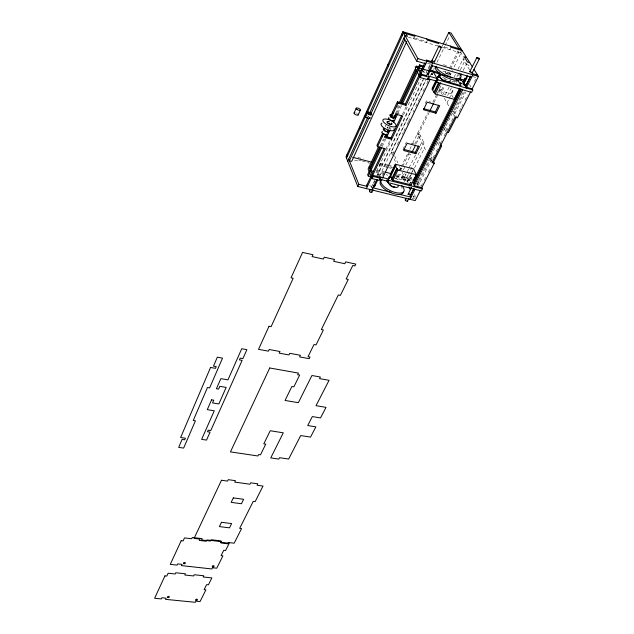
<?xml version="1.0" encoding="UTF-8"?>
<svg xmlns="http://www.w3.org/2000/svg" width="634" height="634" viewBox="0 0 634 634"><rect width="100%" height="100%" fill="white"/><g stroke="black" fill="none" stroke-linecap="round" stroke-linejoin="round"><path stroke-width="0.48" stroke-dasharray="3.17 2.38" d="M414.612 37.16L413.859 38.793L413.186 37.612L425.644 41.376L426.333 42.557L427.482 40.124M385.187 126.816L385.971 125.144M387.231 128.44L388.071 126.649M396.9 107.899L398.168 105.22M380.257 145.852L383.633 138.703M395.442 113.676L399.658 104.737M381.177 146.074L384.561 138.917M389.213 129.082L390.053 127.291M396.821 112.979L400.197 105.823M382.207 146.525L386.019 138.466M390.259 129.51L391.107 127.719M397.89 113.399L401.702 105.339M385.821 149.299L390.068 140.376M402.384 114.508L406.212 106.48M424.32 70.414L423.552 72.062L426.206 72.839M376.636 171.18L391.543 139.932M403.47 114.928L420.5 79.21M371.183 187.601L374.591 180.484M376.802 175.872L422.688 79.947M426.088 72.831L430.771 63.043M373.688 183.432L374.908 180.88M423.861 78.624L377.587 175.285L380.265 175.951M428.322 69.304L431.152 63.384M379.481 176.292L425.588 80.272M392.422 155.14L391.186 152.445L425.786 80.415M442.017 46.615L442.873 44.84M382.484 175.515L383.76 172.868M386.32 167.558L388.452 163.128M392.708 154.284L394.839 149.862M397.399 144.552L399.531 140.13M402.321 134.345L403.176 132.569M403.795 131.278L405.926 126.855M407.028 124.573L408.312 121.91M408.478 121.546L410.61 117.124M413.019 112.139L413.875 110.364M415.73 106.512L417.861 102.082M418.155 101.48L420.841 95.892M422.973 91.47L424.677 87.928M426.809 83.506L428.093 80.851M430.565 75.723L432.84 70.913M433.561 69.502L434.417 67.727M436.984 62.394L444.688 46.409M445.116 45.521L449.395 36.637M451.059 47.257L449.894 49.658L449.165 48.469L442.564 46.48M402.986 149.164L404.928 145.17M405.316 144.37L406.481 141.968M425.24 103.413L426.46 100.901L430.946 102.161M399.753 169.73L400.434 168.351L402.622 168.913L403.224 170.205L410.872 154.688L408.661 154.11L408.05 152.826L401.274 166.623M409.754 149.347L412.314 144.132M412.742 143.26L427.696 112.765M432.832 102.304L436.683 94.45M437.111 93.578L441.359 84.924M446.835 73.75L447.683 72.03M449.371 68.591L459.111 48.731M399.166 169.175L401.029 169.65L402.297 167.059M402.725 166.195L408.661 154.11M429.218 112.266L418.068 134.963L420.294 135.565L416.015 144.251M433.933 102.668L439.941 90.448L442.207 91.098L444.751 85.939M450.512 68.924L458.683 52.305L457.938 51.116L460.244 51.814L463.391 56.838M414.953 143.847L419.653 134.297L417.434 133.695L426.183 151.082M444.363 94.886L441.518 89.87L443.626 85.582M448.698 75.28L449.966 72.704M449.831 75.628L451.107 73.053M454.095 66.974L462.162 50.609M397.883 174.112L402.582 175.301L401.52 177.449L402.154 178.828L403.2 176.664M404.579 181.72L403.462 179.287L408.7 168.723M409.136 167.844L415.674 154.648M420.033 145.852L421.776 142.333L424.027 142.935L408.732 173.692M445.282 94.918L449.237 86.937M454.071 77.19L455.83 73.647M458.025 69.209L463.779 57.607M408.296 174.572L405.673 179.842L403.462 179.287M447.572 95.568L451.535 87.603M456.821 76.976L458.144 74.321M460.339 69.898L465.182 60.159M408.161 182.854L407.385 181.173L413.511 168.882M453.239 97.739L450.956 93.8L453.508 88.681M456.559 82.563L457.764 80.146M407.543 181.998L412.782 171.497M414.525 168.002L424.566 147.88M446.994 102.938L448.745 99.435M449.181 98.563L453.992 88.926M463.169 70.532L467.432 61.981M410.895 177.409L409.833 179.541L410.475 180.928L411.529 178.764L410.895 177.409L412.631 177.845M409.604 184.122L410.674 181.982M409.643 184.074L410.356 182.647M431.025 155.473L452.573 112.812L454.903 113.462L465.633 92.287M418.464 180.516L429.868 157.953M453.992 110.197L463.787 90.82M417.148 185.318L431.31 157.335L429.028 156.741M464.421 91.882L454.158 112.163L451.836 111.513M434.385 155.132L431.294 161.242L429.543 157.763M436.16 151.645L438.371 147.286M440.139 143.791L442.35 139.432M444.125 135.938L446.336 131.579M446.542 131.175L448.721 126.879M448.991 126.34L454.301 115.871L452.399 112.503M421.158 186.261L422.49 183.646M424.265 180.159L426.484 175.792M428.259 172.305L430.478 167.947M459.27 111.354L462.772 104.459M464.968 100.148L467.599 94.981M474.525 81.35L475.595 79.25M369.551 185.714L371.365 186.166M413.011 196.445L415.65 197.095M411.941 198.553L413.701 198.989M376.168 171.045L383.689 172.947M395.885 176.022L412.425 180.199M416.942 182.338L419.653 183.02L421.182 186.23M375.803 172.171L384.291 174.326M386.003 174.738L387.881 175.214M396.337 177.346L411.371 181.134M393.651 177.718L407.385 181.173M415.215 183.107L417.925 183.789L416.744 181.292M416.768 184.7L418.575 185.16L431.992 158.682L429.701 158.088M376.85 170.023L385.337 172.163M396.615 175L413.265 179.208M404.5 177.195L406.711 177.758L404.777 173.565M396.036 175.895L408.454 179.034L410.396 183.226M416.292 180.967L419.003 181.657M357.845 157.47L363.314 158.872M387.588 165.07L380.408 163.231L380.979 164.531L379.972 166.631L379.409 165.331L386.582 167.154M388.483 165.3L392.074 166.219L391.059 168.295L387.477 167.384M379.187 164.079L386.368 165.91M389.965 166.829L392.66 167.511M358.693 160.053L361.42 160.751M362.331 160.981L368.703 162.605L369.257 163.905M354.533 160.164L357.402 160.893L356.871 159.594M391.186 152.445L393.334 153M408.05 152.826L409.516 153.206M411.228 143.229L415.024 144.235M399.317 113.985L394.974 112.797L395.616 114.128M454.301 115.871L456.639 116.521L453.294 110.625M438.72 90.297L450.956 93.8M441.518 89.87L439.251 89.22L442.548 95.068M430.629 74.123L432.396 74.638L433.569 72.197L432.38 74.614L431.667 73.346M442.627 77.594L446.352 78.679M453.627 80.811L457.098 81.818M444.268 78.988L448.056 80.09M451.836 81.184L455.616 82.285M427.49 63.234L430.763 64.192M472.718 76.548L476.419 77.633M466.228 64.399L468.566 65.096L470.135 67.608M464.54 59.667L462.986 59.208L469.968 70.406M408.415 37.152L437.611 45.957L436.905 44.768M442.334 47.376L460.989 53.002M469.532 84.591L470.904 86.834M451.654 69.264L452.375 70.469M444.402 98.341L449.181 106.813M422.838 70.778L423.544 72.038M445.361 127.03L447.984 131.864M444.355 128.813L446.106 132.03M438.95 141.382L440.226 143.823M437.5 142.388L439.204 145.646M419.653 134.297L424.027 142.935M430.946 156.622L432.269 159.229M414.47 194.535L415.254 196.239M394.578 155.702L397.883 162.89M399.539 166.488L401.029 169.65M402.202 172.282L406.798 182.275M413.003 195.779L414.581 199.203M402.582 175.301L403.216 176.688M394.071 158.738L396.123 163.231M355.817 112.86A2.282 0.888 24.6 0 1 356.562 113.145M367.672 115.903A2.734 1.054 24.8 0 1 368.901 116.537M367.665 116.093A2.274 0.88 24.8 0 1 368.497 116.498M389.189 121.696A2.71 1.038 25.2 0 1 389.894 121.982M389.086 121.855A2.259 0.864 25.2 0 1 389.68 122.077M389.712 127.577A2.251 0.872 25.2 0 1 387.065 127.505A2.251 0.872 25.2 0 1 385.932 125.619M372.594 184.676A1.3 0.555 25.5 0 1 373.228 184.557M371.659 187.363A1.292 0.555 25.5 0 1 371.675 186.753M426.04 72.926A1.387 0.468 25.4 0 1 426.325 72.807M401.409 187.482A12.743 5.405 25.8 0 1 402.043 188.235M395.545 178.376A5.532 2.314 25.8 0 1 399.024 180.714M458.437 74.891A13.639 4.525 25.7 0 1 459.531 76.27M443.412 64.723A13.647 4.509 25.7 0 1 447.057 65.841M445.433 73.179A2.758 0.919 25.7 0 1 449.411 75.319M447.121 73.663A2.766 0.919 25.7 0 1 445.884 71.531A2.766 0.919 25.7 0 1 450.085 73.504A2.766 0.919 25.7 0 1 447.873 74.02M442.873 71.531A5.888 1.965 25.7 0 1 448.04 72.95A5.888 1.965 25.7 0 1 452.137 76.12M378.213 174.342A1.308 0.547 25.5 0 0 380.202 174.794A1.308 0.547 25.5 0 0 378.68 173.51A1.308 0.547 25.5 0 0 378.213 174.342"/><path stroke-width="0.95" d="M354.065 113.003L356.197 108.232M358.242 114.857L360.389 110.086M461.417 49.428L402.852 31.7L345.998 156.828L357.79 186.491L415.222 200.598L420.485 190.263M346.521 158.128L403.509 32.881L414.985 36.344L414.311 35.171M347.733 161.179L367.522 117.837M369.567 113.359L405.055 35.639L407.464 36.368L405.911 33.602M368.695 118.637L349.405 160.798L351.696 161.377L406.806 41.321M370.747 114.152L404.809 39.696M382.682 133.156L376.937 145.376L377.539 146.739L385.329 148.768L366.381 188.599M419.716 76.484L420.31 77.562L427.815 79.725L429.004 77.261L421.483 75.081L420.897 74.012L426.611 75.668L432.697 62.972L431.96 61.696L426.23 60L426.951 61.276L405.99 105.347L405.316 104.024L397.399 101.828L390.71 116.07L391.344 117.401L393.762 118.059L395.616 114.128L402.701 116.062L391.622 139.306L384.608 137.451L386.058 134.376M357.79 186.491L358.812 184.32L348.708 159.047M425.763 63.78L416.696 61.118L417.877 58.597L402.852 31.7M377.539 146.739L383.657 133.742M391.344 117.401L398.057 103.144L397.399 101.828M378.395 147.191L368.108 169.016L369.162 171.513M399.008 103.437L416.57 66.158L419.359 66.974M379.837 146.747L369.709 168.192L371.492 168.644M400.498 102.946L416.102 69.883M380.757 146.969L367.672 174.659L368.243 176.03L370.961 176.712M385.829 136.239L386.677 134.448M387.517 132.657L388.785 129.97M394.705 117.448L396.393 113.874M401.465 103.136L419.526 64.914L424.265 66.301M368.243 176.03L381.787 147.421M386.447 137.57L389.839 130.406M393.651 122.346L397.463 114.294M402.55 103.548L420.231 66.182L419.526 64.914M366.65 185.437L384.291 148.293M405.316 104.024L424.97 62.647M391.622 139.306L390.988 137.958L401.615 115.626M388.333 178.986L387.271 181.165L387.889 182.576L388.951 180.405L388.333 178.986L379.782 176.846L380.392 178.257L379.338 180.444L372.15 178.653L373.196 176.458L372.705 175.301L382.651 177.789L430.09 79.488L427.292 78.679M420.31 77.562L421.483 75.081M369.479 191.159L370.335 189.376M431.627 61.268L438.863 46.139M371.817 189.938L376.723 179.707M371.801 192.3L373.077 189.629M374.361 186.967L377.777 179.85M428.156 74.931L432.42 66.047M434.131 62.489L441.391 47.368A1.411 0.444 25.4 0 0 439.687 46.116A1.411 0.444 25.4 0 0 439.291 46.781A1.411 0.444 25.4 0 0 441.391 47.368M443.301 43.952L448.856 32.389L451.107 33.079L472.401 66.855M390.108 174.841L395.283 164.206L413.511 168.882L416.292 174.715L410.983 185.287M435.907 80.661L432.134 88.411L432.824 89.656L436.604 81.897M388.824 177.892L389.656 176.474L390.568 177.306L389.022 176.72L389.656 176.474M470.856 76.04L465.831 85.978L466.616 87.27L472.148 88.871L472.805 89.949L471.577 92.358L436.739 82.301L435.994 80.986L437.183 78.537L428.267 75.953L429.004 77.261M389.086 177.964L389.783 176.521M437.682 78.069L438.474 76.445L439.354 77.158L437.682 76.5L438.474 76.445M389.213 178.019L389.918 176.577M390.084 176.006L395.259 165.363L395.878 165.522L390.187 177.219M459.737 88.181L454.15 99.324L435.201 93.935L432.19 89.473L436.382 80.851M438.062 77.396L438.902 75.676L439.544 75.858L438.839 74.63L440.725 75.184M389.339 178.083L390.045 176.64M389.458 178.154L390.164 176.712M436.739 82.301L437.935 79.852L437.183 78.537M391.503 179.224L396.718 168.557L395.259 165.363M433.862 92.493L438.506 82.983M392.121 179.374L397.336 168.715L396.718 168.557M434.504 92.675L439.148 83.165M392.715 180.714L397.938 170.039L397.336 168.715M435.201 93.935L440.709 82.682M430.074 110.522L433.505 103.54M412.155 152.081L415.587 145.123M415.936 153.729L403.62 150.504L407.131 143.3L419.486 146.573L415.936 153.729L415.286 152.39L418.424 146.034M436.01 113.232L423.48 109.753L427.157 102.193L439.727 105.719L436.01 113.232L435.304 111.933L438.601 105.26M460.546 75.787L461.417 74.035M459.832 88.53L413.725 180.325L414.367 181.689L461.037 88.926M465.007 78.236L463.256 81.715L464.025 82.991L465.776 79.512L465.007 78.236L466.838 78.775M411.006 187.664L410.119 189.415L408.993 186.959M440.448 129.106L441.327 127.371M465.546 79.202L467.313 75.684M405.269 199.924L406.156 198.157M407.939 194.622L411.49 187.545M413.717 183.123L460.863 89.426M463.089 85.004L467.535 76.167M469.762 71.745L476.879 57.599M461.362 89.457L413.598 184.328L414.248 185.714L421.832 187.616L422.387 188.773L421.293 190.913L387.731 182.537L386.653 180.056M414.248 185.714L462.574 89.87M407.559 201.049L408.898 198.402M410.23 195.748L413.804 188.686M465.546 86.2L470.452 76.484M472.235 72.95L479.375 58.819A1.387 0.436 26 0 0 477.782 57.607A1.387 0.436 26 0 0 477.244 58.17A1.387 0.436 26 0 0 479.352 58.851M410.15 196.239L413.947 188.718M466.133 85.439L466.941 83.839M409.944 199.298L415.016 189.265M466.616 87.27L472.901 74.828L472.108 73.552L477.664 75.192M421.372 188.52L434.274 163.2L433.585 161.844L441.51 146.256L440.654 144.631M455.846 118.075L448.428 132.665L446.875 132.244M470.571 91.962L457.383 117.845L455.046 117.195L431.976 162.605L434.274 163.2M471.886 89.378L478.464 76.468L473.978 69.36M388.277 121.696L388.159 121.688A2.259 0.864 25.2 0 0 388.016 123.036A2.259 0.864 25.2 0 0 391.099 124.145L391.447 123.987A2.259 0.864 25.2 0 0 391.384 123.305M411.838 182.854L412.013 182.315M358.812 184.32L367.403 186.444L366.832 185.049M372.847 187.783L390.98 192.245M399.563 194.361L411.014 197.182L410.372 195.795M411.173 184.898L392.906 180.325L391.693 178.828L390.298 174.453M373.196 176.458L380.392 178.257M388.951 180.405L422.387 188.773M379.687 179.271L387.271 181.165M373.339 171.346L370.771 170.704L372.118 173.914M385.321 172.139L390.972 173.565M413.265 179.208L415.001 179.644M352.639 157.311L372.039 162.256M397.938 170.039L416.292 174.715M432.055 161.44L433.585 161.844M403.929 149.41L415.286 152.39M384.846 136.326L390.988 137.958M439.972 145.844L441.51 146.256M423.686 108.699L435.304 111.933M398.057 103.144L405.99 105.347M432.19 89.473L432.824 89.656M472.805 89.949L437.769 79.805L433.394 72.133M427.974 78.671L435.994 80.986M455.87 79.599L457.764 80.146L461.029 85.614L441.977 80.09L438.902 75.676M421.23 70.525L418.543 69.748L420.184 72.728M420.231 66.182L423.076 67.014M430.185 70.136L439.354 72.815M464.635 80.201L460.125 78.885L460.902 80.177M415.024 66.776L452.367 77.681M458.992 79.599L461.829 80.431L466.473 88.118M417.877 58.597L478.464 76.468M431.5 65.468L471.664 77.277M469.77 62.687L467.432 61.981L464.175 56.798L466.505 57.504M462.162 50.609L451.059 47.257L450.33 46.068M448.856 32.389L459.111 48.731M438.054 42.359L438.768 43.54L427.482 40.124L426.785 38.943M432.84 70.913L433.569 72.197M401.734 34.157L402.392 35.338M403.929 38.103L416.696 61.118M416.57 66.158L417.846 68.472M415.413 68.615L416.681 70.937M417.378 72.205L419.011 75.192M387.849 64.716L388.468 65.928M392.557 112.139L393.199 113.462M388.293 137.237L388.911 138.592M395.283 164.206L395.878 165.522M381.597 135.462L382.207 136.817M359.454 127.22L360.001 128.496M369.139 166.837L370.193 169.333M369.733 172.884L371.08 176.101M371.667 177.496L372.15 178.653M346.972 154.696L347.487 155.996M357.909 114.057A2.282 0.888 24.6 0 1 357.41 115.174A2.282 0.888 24.6 0 1 354.517 113.922A2.282 0.888 24.6 0 1 354.747 112.686M369.971 117.512A2.734 1.054 24.8 0 1 368.726 118.479A2.734 1.054 24.8 0 1 365.461 116.799A2.734 1.054 24.8 0 1 366.119 115.539M369.677 117.647A2.274 0.88 24.8 0 1 367.348 117.869A2.274 0.88 24.8 0 1 365.715 115.903M387.049 133.774A3.035 1.189 25.2 0 1 386.035 135.05A3.035 1.189 25.2 0 1 382.342 133.33A3.035 1.189 25.2 0 1 382.627 131.706M388.198 130.358A3.043 1.181 25.2 0 1 387.572 131.975A3.043 1.181 25.2 0 1 383.586 130.018A3.043 1.181 25.2 0 1 384.759 128.67M385.163 134.376A1.902 0.745 25.2 0 1 383.277 133.457M393.754 119.992A3.059 1.165 25.2 0 1 392.549 121.062A3.059 1.165 25.2 0 1 388.967 119.382A3.059 1.165 25.2 0 1 388.999 117.758M394.015 115.745A3.067 1.157 25.2 0 1 394.665 117.948A3.067 1.157 25.2 0 1 390.267 116.07A3.067 1.157 25.2 0 1 391.606 114.714M393.991 116.331A1.926 0.729 25.2 0 1 393.603 117.322A1.926 0.729 25.2 0 1 391.083 116.085A1.926 0.729 25.2 0 1 391.812 115.261M393.896 117.979A1.926 0.729 25.2 0 1 392.692 118.003M391.638 117.575A1.926 0.729 25.2 0 1 390.52 116.196M390.893 116.022A1.926 0.729 25.2 0 1 391.44 116.046M393.017 120.515A2.235 0.848 25.2 0 1 390.813 120.206A2.235 0.848 25.2 0 1 389.078 118.709M387.683 130.414A2.219 0.864 25.2 0 1 387.263 131.523A2.219 0.864 25.2 0 1 384.473 130.335A2.219 0.864 25.2 0 1 384.545 129.074M391.511 123.067A2.71 1.038 25.2 0 1 390.813 124.407A2.71 1.038 25.2 0 1 387.303 122.647A2.71 1.038 25.2 0 1 388.341 121.482M394.047 128.536A7.212 2.782 25.2 0 1 386.724 129.479A7.212 2.782 25.2 0 1 381.93 123.075M391.963 121.118A7.228 2.766 25.2 0 1 394.253 126.895A7.228 2.766 25.2 0 1 383.404 121.823A7.228 2.766 25.2 0 1 389.189 119.826M374.536 185.152A1.3 0.555 25.5 0 1 374.678 186.008A1.3 0.555 25.5 0 1 373.109 185.58M410.531 194.17A1.284 0.539 26.2 0 1 410.19 194.907A1.284 0.539 26.2 0 1 408.518 193.972A1.284 0.539 26.2 0 1 409.287 193.473M434.425 61.054A1.395 0.46 25.4 0 1 434.044 61.593A1.395 0.46 25.4 0 1 432.277 60.705A1.395 0.46 25.4 0 1 432.665 60.175M472.021 72.078A1.379 0.444 26 0 1 471.894 72.775A1.379 0.444 26 0 1 470.032 71.816A1.379 0.444 26 0 1 470.745 71.428M407.345 200.487A1.276 0.547 26.3 0 1 406.996 201.232A1.276 0.547 26.3 0 1 405.332 200.304A1.276 0.547 26.3 0 1 406.101 199.789M371.611 191.737A1.292 0.563 25.5 0 1 371.302 192.482A1.292 0.563 25.5 0 1 369.63 191.674A1.292 0.563 25.5 0 1 370.05 190.985M465.665 84.409A1.371 0.46 26 0 1 465.721 85.194A1.371 0.46 26 0 1 463.842 84.298A1.371 0.46 26 0 1 464.397 83.799M428.283 73.631A1.387 0.468 25.4 0 1 428.37 74.249A1.387 0.468 25.4 0 1 427.047 73.94M414.311 183.416A1.292 0.531 26.2 0 1 414.462 182.544M401.393 185.318A12.751 5.397 25.8 0 1 401.116 192.982A12.751 5.397 25.8 0 1 385.694 187.918A12.751 5.397 25.8 0 1 382.151 179.002M403.478 191.658A12.743 5.405 25.8 0 1 388.864 191.73A12.743 5.405 25.8 0 1 381.462 180.428M394.847 186.713A2.584 1.094 25.8 0 1 391.978 186.642A2.584 1.094 25.8 0 1 390.243 184.439M398.089 185.461A5.516 2.33 25.8 0 1 393.04 186.721A5.516 2.33 25.8 0 1 388.388 181.609M460.125 77.499A13.639 4.525 25.7 0 1 446.954 77.625A13.639 4.525 25.7 0 1 435.804 66.697M459.246 73.267A13.647 4.509 25.7 0 1 452.058 77.586A13.647 4.509 25.7 0 1 436.144 66.269M450.124 80.177A5.88 1.981 25.7 0 1 443.966 80.391A5.88 1.981 25.7 0 1 440.892 75.597M461.932 83.72L460.276 82.959L461.932 83.72M210.543 367.466L180.635 437.523L185.39 438.245L184.716 439.806L182.093 439.41L178.685 447.366L183.614 448.095L195.423 420.794L193.275 420.453L207.453 387.532L209.64 387.905L222.518 358.123L217.327 357.188L213.499 366.119L216.234 366.603L215.489 368.33L210.543 367.466M211.582 399.832L207.286 409.651L214.276 410.784L201.628 439.362L206.518 440.099L210.076 432.126L207.484 431.722L208.182 430.153L210.781 430.557L242.117 360.374L239.414 359.882L240.191 358.139L242.893 358.63L246.888 349.675L241.744 348.732L227.963 379.861L220.854 378.641L216.432 388.753L218.595 389.125L219.824 386.328L226.172 387.406L218.833 403.961L212.541 402.923L213.737 400.189L211.582 399.832M269.022 326.264L258.529 349.342L268.428 351.165L269.188 349.508L279.982 351.505L279.214 353.154L288.969 354.953L289.754 353.312L300.405 355.278L299.613 356.91L309.241 358.685L310.042 357.053L308.037 356.688L314.004 344.524L316.025 344.904L323.372 329.965L321.343 329.569L338.318 294.961L340.387 295.389L348.248 279.42L346.164 278.976L352.789 265.472L354.882 265.931L355.785 264.093L345.688 261.874L344.793 263.728L333.642 261.295L334.53 259.433L324.283 257.19L323.403 259.052L312.094 256.588L312.958 254.709L302.561 252.427L291.022 277.843L293.162 278.286L271.114 326.661L269.022 326.264M164.959 575.878L154.617 598.266L161.29 598.932L161.836 597.751L166.076 598.171L165.522 599.352L195.32 602.3L195.898 601.143L200.043 601.555L205.899 589.85L204.108 589.668L206.629 584.619L208.42 584.81L211.867 577.923L203.197 576.988L203.791 575.775L194.21 574.745L193.624 575.957L184.843 575.014L185.429 573.794L175.729 572.748L175.158 573.976L168.129 573.223L166.805 576.076L164.959 575.878M181.205 540.707L170.269 564.371L177.1 565.124L177.678 563.88L182.013 564.363L181.427 565.599L211.883 568.96L212.493 567.739L216.733 568.207L222.914 555.852L221.084 555.638L223.747 550.312L225.585 550.526L229.223 543.251L220.355 542.189L220.989 540.913L211.193 539.732L210.567 541.024L201.596 539.946L202.206 538.662L192.292 537.474L191.682 538.765L184.494 537.909L183.099 540.929L181.205 540.707M269.727 367.974L230.459 451.891L257.872 455.973L258.569 454.546L260.487 454.832L265.725 444.157L263.799 443.863L270.219 430.748L283.287 432.816L270.75 457.899L278.809 459.095L279.531 457.685L288.644 459.048L300.698 435.566L310.517 437.119L315.867 426.848L307.728 425.533L312.332 416.578L320.511 417.925L326.011 407.369L316.041 405.681L329.062 380.305L319.544 378.609L320.352 377.016L311.92 375.51L298.337 402.693L285.046 400.45L291.886 386.494L293.875 386.835L299.652 375.066L297.647 374.71L298.44 373.101L269.727 367.974M221.472 480.255L194.075 538.409L199.924 539.106L199.306 540.414L206.264 541.238L206.89 539.938L221.599 541.698L220.957 542.989L227.82 543.806L228.462 542.522L234.184 543.203L241.562 528.574L239.684 528.336L253.228 501.399L255.137 501.652L263.015 486.048L257.095 485.224L257.8 483.805L250.684 482.815L249.986 484.225L234.746 482.102L235.436 480.675L228.216 479.669L227.535 481.095L221.472 480.255M221.472 522.297L219.38 526.592L229.508 527.853L231.624 523.573L221.472 522.297M233.336 497.904L231.164 502.374L241.443 503.737L243.638 499.291L233.336 497.904M196.12 600.343A0.943 0.579 -9.3 0 0 197.475 599.653A0.943 0.579 -9.3 0 0 196.017 599.352A0.943 0.579 -9.3 0 0 196.12 600.343M167.978 597.537A0.951 0.586 -8.3 0 0 169.333 596.84A0.951 0.586 -8.3 0 0 167.852 596.531A0.951 0.586 -8.3 0 0 167.978 597.537M212.739 566.899A0.967 0.61 -9.8 0 0 214.133 566.17A0.967 0.61 -9.8 0 0 212.652 565.845A0.967 0.61 -9.8 0 0 212.739 566.899M183.971 563.697A0.983 0.618 -8.8 0 0 185.366 562.968A0.983 0.618 -8.8 0 0 183.852 562.635A0.983 0.618 -8.8 0 0 183.971 563.697M356.902 109.357A2.29 0.88 24.6 0 0 360.366 110.134A2.29 0.88 24.6 0 0 357.608 108.002A2.29 0.88 24.6 0 0 356.902 109.357M367.522 113.652A2.742 1.046 24.8 0 0 371.698 114.667A2.742 1.046 24.8 0 0 368.489 112.099A2.742 1.046 24.8 0 0 367.522 113.652M367.807 113.621A2.282 0.872 24.8 0 0 371.286 114.469A2.282 0.872 24.8 0 0 368.616 112.329A2.282 0.872 24.8 0 0 367.807 113.621"/></g></svg>
